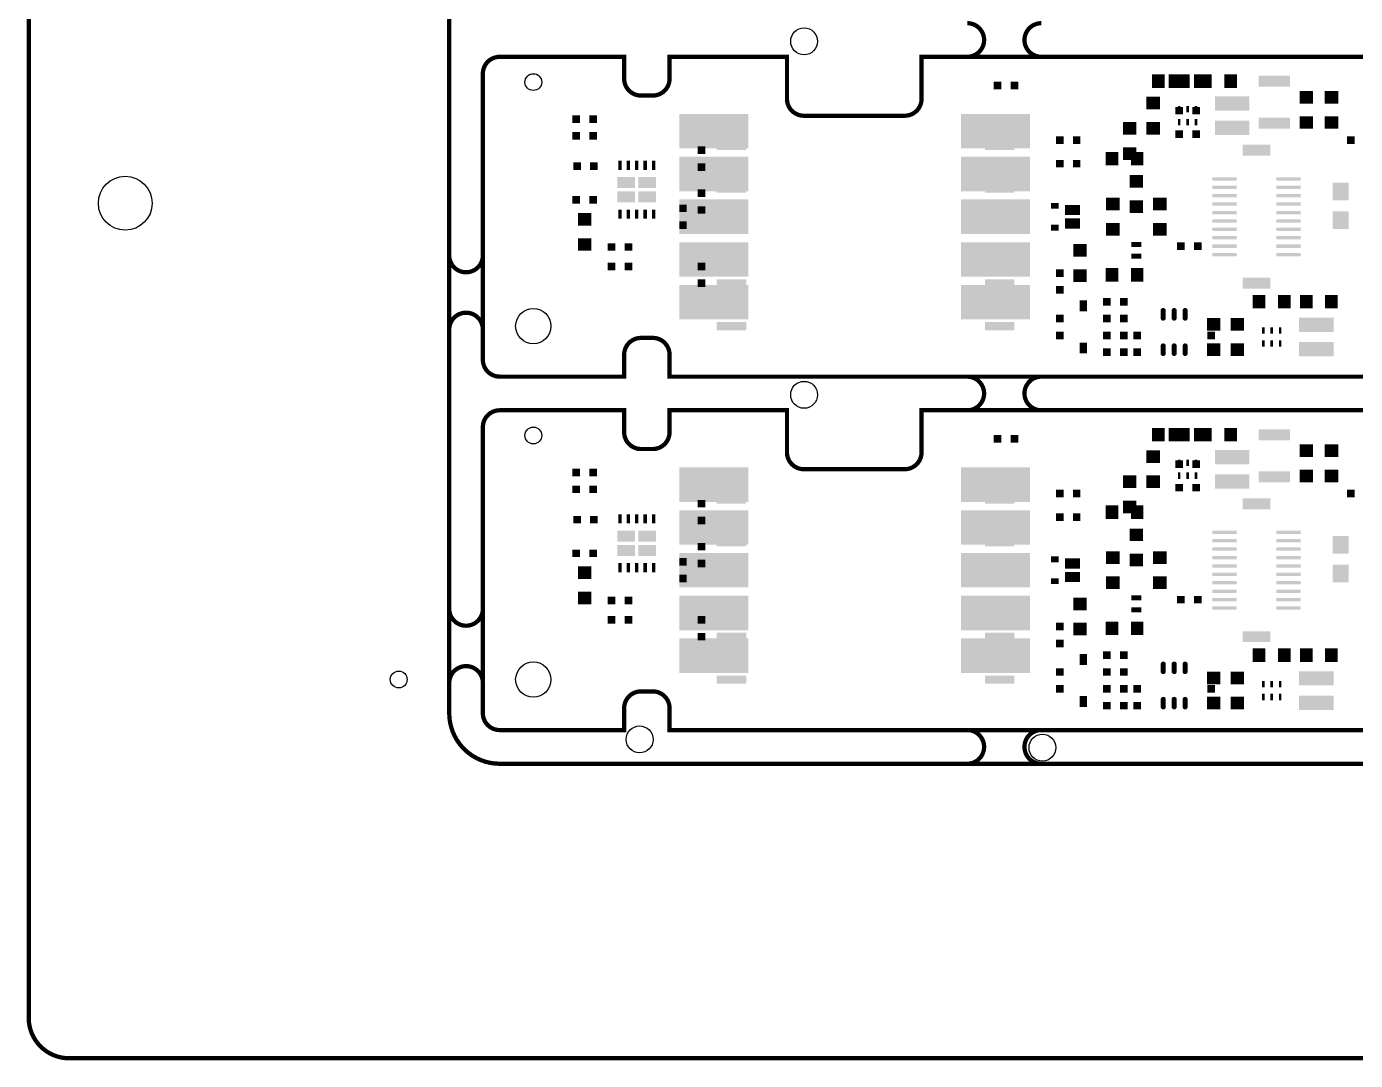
# Model space of a CAD drawing. Header units: inches. Extents: x -27 to 277, y -39 to 189.
# Drawn here: x -27.1 to 51.9, y -38.6 to 22.8 of the extents above; entities that cross this region are included whole.
import ezdxf

# ---------------------------------------------------------------- set-up
doc = ezdxf.new("R2010")
doc.units = ezdxf.units.IN
doc.header["$MEASUREMENT"] = 0
doc.layers.get('0').update_dxf_attribs({"color": 1})
for name, color, linetype in [('11_SPB', 52, 'Continuous'), ('12_SPT', 92, 'Continuous'), ('5_OL', 132, 'Continuous')]:
    doc.layers.add(name, color=color, linetype=linetype)

# ---------------------------------------------------------------- blocks, each defined once
blk = doc.blocks.new('D44ROUND2_10058X2_10058')
blk.add_circle((0, 0), 1.05)
blk = doc.blocks.new('D45ROUND1X1')
blk.add_circle((0, 0), 0.5)
blk = doc.blocks.new('D46ROUND3_2004X3_2004')
blk.add_circle((0, 0), 1.6)
blk = doc.blocks.new('D47ROUND1_6002X1_6002')
blk.add_circle((0, 0), 0.8)
blk = doc.blocks.new('D175RECTANGLE0_15001X0_38001')
blk.add_solid([(-0.075005, -0.190005), (0.075005, -0.190005), (-0.075005, 0.190005), (0.075005, 0.190005)])
blk = doc.blocks.new('D176RECTANGLE2_05001X0_85001')
blk.add_solid([(-1.025005, -0.425005), (1.025005, -0.425005), (-1.025005, 0.425005), (1.025005, 0.425005)])
blk = doc.blocks.new('D180RECTANGLE1_85001X0_65001')
blk.add_solid([(-0.925005, -0.325005), (0.925005, -0.325005), (-0.925005, 0.325005), (0.925005, 0.325005)])
blk = doc.blocks.new('D179RECTANGLE0_8X0_75001')
blk.add_solid([(-0.4, -0.375005), (0.4, -0.375005), (-0.4, 0.375005), (0.4, 0.375005)])
blk = doc.blocks.new('D184RECTANGLE0_75001X0_8')
blk.add_solid([(-0.375005, -0.4), (0.375005, -0.4), (-0.375005, 0.4), (0.375005, 0.4)])
blk = doc.blocks.new('D177SQUARE0_45001X0_45001')
blk.add_solid([(-0.225005, -0.225005), (0.225005, -0.225005), (-0.225005, 0.225005), (0.225005, 0.225005)])
blk = doc.blocks.new('D186RECTANGLE4_09999X2_05001')
blk.add_solid([(-2.049995, -1.025005), (2.049995, -1.025005), (-2.049995, 1.025005), (2.049995, 1.025005)])
blk = doc.blocks.new('D194RECTANGLE0_95001X1_05001')
blk.add_solid([(-0.475005, -0.525005), (0.475005, -0.525005), (-0.475005, 0.525005), (0.475005, 0.525005)])
blk = doc.blocks.new('D188OBLONG0_3X0_75001', base_point=(0.15, 0.375))
at = {"const_width": 0.15}
blk.add_lwpolyline([(0.075, 0.15, 1), (0.225, 0.15), (0.225, 0.60001, 1), (0.075, 0.60001), (0.075, 0.15)], format="xyb", dxfattribs=at)
blk = doc.blocks.new('D199RECTANGLE1_45001X0_2')
blk.add_solid([(-0.725005, -0.1), (0.725005, -0.1), (-0.725005, 0.1), (0.725005, 0.1)])
blk = doc.blocks.new('D200RECTANGLE1_65001X0_65001')
blk.add_solid([(-0.825005, -0.325005), (0.825005, -0.325005), (-0.825005, 0.325005), (0.825005, 0.325005)])
blk = doc.blocks.new('D201RECTANGLE1_75001X0_48999')
blk.add_solid([(-0.875005, -0.244995), (0.875005, -0.244995), (-0.875005, 0.244995), (0.875005, 0.244995)])
blk = doc.blocks.new('D202RECTANGLE0_6X0_3')
blk.add_solid([(-0.3, -0.15), (0.3, -0.15), (-0.3, 0.15), (0.3, 0.15)])
blk = doc.blocks.new('D203RECTANGLE0_2X0_55001')
blk.add_solid([(-0.1, -0.275005), (0.1, -0.275005), (-0.1, 0.275005), (0.1, 0.275005)])
blk = doc.blocks.new('D206RECTANGLE0_45001X0_35001')
blk.add_solid([(-0.225005, -0.175005), (0.225005, -0.175005), (-0.225005, 0.175005), (0.225005, 0.175005)])
blk = doc.blocks.new('D210RECTANGLE0_45001X0_65001')
blk.add_solid([(-0.225005, -0.325005), (0.225005, -0.325005), (-0.225005, 0.325005), (0.225005, 0.325005)])
blk = doc.blocks.new('D211RECTANGLE1_05001X0_65001')
blk.add_solid([(-0.525005, -0.325005), (0.525005, -0.325005), (-0.525005, 0.325005), (0.525005, 0.325005)])
blk = doc.blocks.new('D212RECTANGLE0_9X0_6')
blk.add_solid([(-0.45, -0.3), (0.45, -0.3), (-0.45, 0.3), (0.45, 0.3)])

msp = doc.modelspace()

# ---------------------------------------------------------------- linework, layer by layer
at = {"layer": '5_OL', "const_width": 0.254}
for points in [[(-27.0002, 185.60034), (-27.0002, -36.10102)], [(-1.99898, -18.00098), (-1.99898, 166.99992)], [(8.39978, 19.70024), (8.39978, 21.00072), (1.00076, 21.00072)], [(8.39978, 19.70024), (8.39978, 21.00072), (1.00076, 21.00072)], [(18.07972, 18.49882), (18.07972, 21.00072), (11.0998, 21.00072), (11.0998, 19.70024)], [(18.07972, 18.49882), (18.07972, 21.00072), (11.0998, 21.00072), (11.0998, 19.70024)], [(118.00078, 16.49984), (118.00078, 21.00072), (26.08072, 21.00072), (26.08072, 18.49882)], [(118.00078, 16.49984), (118.00078, 21.00072), (26.08072, 21.00072), (26.08072, 18.49882)], [(0, 19.99996), (0, 2.99974)], [(0, 19.99996), (0, 2.99974)], [(10.09904, 18.69948), (9.40054, 18.69948)], [(10.09904, 18.69948), (9.40054, 18.69948)], [(25.07996, 17.5006), (19.08048, 17.5006)], [(25.07996, 17.5006), (19.08048, 17.5006)], [(11.0998, 3.29946), (11.0998, 1.99898), (118.00078, 1.99898), (118.00078, 6.49986)], [(11.0998, 3.29946), (11.0998, 1.99898), (118.00078, 1.99898), (118.00078, 6.49986)], [(9.40054, 4.30022), (10.09904, 4.30022)], [(9.40054, 4.30022), (10.09904, 4.30022)], [(1.00076, 1.99898), (8.39978, 1.99898), (8.39978, 3.29946)], [(1.00076, 1.99898), (8.39978, 1.99898), (8.39978, 3.29946)], [(8.39978, -1.30048), (8.39978, 0), (1.00076, 0)], [(8.39978, -1.30048), (8.39978, 0), (1.00076, 0)], [(18.07972, -2.49936), (18.07972, 0), (11.0998, 0), (11.0998, -1.30048)], [(18.07972, -2.49936), (18.07972, 0), (11.0998, 0), (11.0998, -1.30048)], [(118.00078, -4.50088), (118.00078, 0), (26.08072, 0), (26.08072, -2.49936)], [(118.00078, -4.50088), (118.00078, 0), (26.08072, 0), (26.08072, -2.49936)], [(0, -1.00076), (0, -18.00098)], [(0, -1.00076), (0, -18.00098)], [(10.09904, -2.30124), (9.40054, -2.30124)], [(10.09904, -2.30124), (9.40054, -2.30124)], [(25.07996, -3.50012), (19.08048, -3.50012)], [(25.07996, -3.50012), (19.08048, -3.50012)], [(11.0998, -17.70126), (11.0998, -18.9992), (118.00078, -18.9992), (118.00078, -14.50086)], [(11.0998, -17.70126), (11.0998, -18.9992), (118.00078, -18.9992), (118.00078, -14.50086)], [(9.40054, -16.7005), (10.09904, -16.7005)], [(9.40054, -16.7005), (10.09904, -16.7005)], [(1.00076, -18.9992), (8.39978, -18.9992), (8.39978, -17.70126)], [(1.00076, -18.9992), (8.39978, -18.9992), (8.39978, -17.70126)], [(118.999, -21.00072), (1.00076, -21.00072)], [(274.1295, -38.49878), (-24.5999, -38.49878)]]:
    msp.add_lwpolyline(points, dxfattribs=at)
for points in [[(28.80106, 22.9997, -0.414214), (29.79928, 21.99894)], [(32.19958, 21.99894, -0.414214), (33.20034, 22.9997)], [(29.79928, 21.99894, -0.413469), (28.80106, 21.00072)], [(33.20034, 21.00072, -0.41347), (32.19958, 21.99894)], [(1.00076, 21.00072, 0.414214), (0, 19.99996)], [(1.00076, 21.00072, 0.414214), (0, 19.99996)], [(9.40054, 18.69948, -0.414214), (8.39978, 19.70024)], [(9.40054, 18.69948, -0.414214), (8.39978, 19.70024)], [(11.0998, 19.70024, -0.414214), (10.09904, 18.69948)], [(11.0998, 19.70024, -0.414214), (10.09904, 18.69948)], [(19.08048, 17.5006, -0.41347), (18.07972, 18.49882)], [(19.08048, 17.5006, -0.41347), (18.07972, 18.49882)], [(26.08072, 18.49882, -0.414214), (25.07996, 17.5006)], [(26.08072, 18.49882, -0.414214), (25.07996, 17.5006)], [(-1.00076, 8.19912, -0.414214), (-1.99898, 9.19988)], [(0, 9.19988, -0.414214), (-1.00076, 8.19912)], [(-1.99898, 4.8006, -0.413469), (-1.00076, 5.79882)], [(-1.00076, 5.79882, -0.41347), (0, 4.8006)], [(8.39978, 3.29946, -0.414214), (9.40054, 4.30022)], [(8.39978, 3.29946, -0.414214), (9.40054, 4.30022)], [(10.09904, 4.30022, -0.414214), (11.0998, 3.29946)], [(10.09904, 4.30022, -0.414214), (11.0998, 3.29946)], [(0, 2.99974, 0.414214), (1.00076, 1.99898)], [(0, 2.99974, 0.414214), (1.00076, 1.99898)], [(28.80106, 1.99898, -0.413469), (29.79928, 1.00076)], [(32.19958, 1.00076, -0.414214), (33.20034, 1.99898)], [(29.79928, 1.00076, -0.41347), (28.80106, 0)], [(33.20034, 0, -0.414214), (32.19958, 1.00076)], [(1.00076, 0, 0.414214), (0, -1.00076)], [(1.00076, 0, 0.414214), (0, -1.00076)], [(9.40054, -2.30124, -0.414214), (8.39978, -1.30048)], [(9.40054, -2.30124, -0.414214), (8.39978, -1.30048)], [(11.0998, -1.30048, -0.414214), (10.09904, -2.30124)], [(11.0998, -1.30048, -0.414214), (10.09904, -2.30124)], [(19.08048, -3.50012, -0.414214), (18.07972, -2.49936)], [(19.08048, -3.50012, -0.414214), (18.07972, -2.49936)], [(26.08072, -2.49936, -0.414214), (25.07996, -3.50012)], [(26.08072, -2.49936, -0.414214), (25.07996, -3.50012)], [(-1.00076, -12.79906, -0.413469), (-1.99898, -11.80084)], [(0, -11.80084, -0.414214), (-1.00076, -12.79906)], [(-1.99898, -16.20012, -0.41347), (-1.00076, -15.19936)], [(-1.00076, -15.19936, -0.414214), (0, -16.20012)], [(8.39978, -17.70126, -0.414214), (9.40054, -16.7005)], [(8.39978, -17.70126, -0.414214), (9.40054, -16.7005)], [(10.09904, -16.7005, -0.414214), (11.0998, -17.70126)], [(10.09904, -16.7005, -0.414214), (11.0998, -17.70126)], [(1.00076, -21.00072, -0.414214), (-1.99898, -18.00098)], [(0, -18.00098, 0.414214), (1.00076, -18.9992)], [(0, -18.00098, 0.414214), (1.00076, -18.9992)], [(28.80106, -18.9992, -0.414214), (29.79928, -19.99996)], [(32.19958, -19.99996, -0.414214), (33.20034, -18.9992)], [(29.79928, -19.99996, -0.41347), (28.80106, -21.00072)], [(33.20034, -21.00072, -0.414214), (32.19958, -19.99996)], [(-24.5999, -38.49878, -0.413904), (-27.0002, -36.10102)]]:
    msp.add_lwpolyline(points, format="xyb", dxfattribs=at)

# ---------------------------------------------------------------- block references
at = {"layer": '11_SPB'}
for name, p in [('D45ROUND1X1', (2.99974, 19.49958)), ('D184RECTANGLE0_75001X0_8', (41.15054, 19.55038)), ('D184RECTANGLE0_75001X0_8', (42.64914, 19.55038)), ('D180RECTANGLE1_85001X0_65001', (47.05096, 19.55038)), ('D179RECTANGLE0_8X0_75001', (48.95088, 18.60042)), ('D179RECTANGLE0_8X0_75001', (50.44948, 18.60042)), ('D179RECTANGLE0_8X0_75001', (39.85006, 18.2499)), ('D176RECTANGLE2_05001X0_85001', (44.54906, 18.2245)), ('D186RECTANGLE4_09999X2_05001', (13.72616, 16.58112)), ('D186RECTANGLE4_09999X2_05001', (30.47492, 16.58112)), ('D175RECTANGLE0_15001X0_38001', (41.39946, 17.88414)), ('D175RECTANGLE0_15001X0_38001', (41.89984, 17.88414)), ('D175RECTANGLE0_15001X0_38001', (42.40022, 17.88414)), ('D179RECTANGLE0_8X0_75001', (48.95088, 17.09928)), ('D179RECTANGLE0_8X0_75001', (50.44948, 17.09928)), ('D179RECTANGLE0_8X0_75001', (38.45052, 16.74876)), ('D179RECTANGLE0_8X0_75001', (39.85006, 16.74876)), ('D175RECTANGLE0_15001X0_38001', (41.39946, 17.11452)), ('D175RECTANGLE0_15001X0_38001', (41.89984, 17.11452)), ('D175RECTANGLE0_15001X0_38001', (42.40022, 17.11452)), ('D176RECTANGLE2_05001X0_85001', (44.54906, 16.77416)), ('D180RECTANGLE1_85001X0_65001', (47.05096, 17.05102)), ('D177SQUARE0_45001X0_45001', (51.6001, 16.05026)), ('D186RECTANGLE4_09999X2_05001', (13.72616, 14.04112)), ('D186RECTANGLE4_09999X2_05001', (30.47492, 14.04112)), ('D179RECTANGLE0_8X0_75001', (38.45052, 15.25016)), ('D194RECTANGLE0_95001X1_05001', (51.00066, 12.99972)), ('D186RECTANGLE4_09999X2_05001', (13.72616, 11.50112)), ('D186RECTANGLE4_09999X2_05001', (30.47492, 11.50112)), ('D194RECTANGLE0_95001X1_05001', (51.00066, 11.30046)), ('D186RECTANGLE4_09999X2_05001', (13.72616, 8.96112)), ('D186RECTANGLE4_09999X2_05001', (30.47492, 8.96112)), ('D186RECTANGLE4_09999X2_05001', (13.72616, 6.42112)), ('D186RECTANGLE4_09999X2_05001', (30.47492, 6.42112)), ('D184RECTANGLE0_75001X0_8', (46.14926, 6.44906)), ('D184RECTANGLE0_75001X0_8', (47.6504, 6.44906)), ('D184RECTANGLE0_75001X0_8', (48.95088, 6.44906)), ('D184RECTANGLE0_75001X0_8', (50.44948, 6.44906)), ('D188OBLONG0_3X0_75001', (40.4495, 5.69976)), ('D188OBLONG0_3X0_75001', (41.09974, 5.69976)), ('D188OBLONG0_3X0_75001', (41.74998, 5.69976)), ('D179RECTANGLE0_8X0_75001', (43.44924, 5.10032)), ('D179RECTANGLE0_8X0_75001', (44.84878, 5.10032)), ('D175RECTANGLE0_15001X0_38001', (46.40072, 4.73456)), ('D175RECTANGLE0_15001X0_38001', (46.9011, 4.73456)), ('D175RECTANGLE0_15001X0_38001', (47.39894, 4.73456)), ('D176RECTANGLE2_05001X0_85001', (49.55032, 5.07492)), ('D177SQUARE0_45001X0_45001', (38.9001, 4.45008)), ('D188OBLONG0_3X0_75001', (40.4495, 3.59918)), ('D188OBLONG0_3X0_75001', (41.74998, 3.59918)), ('D179RECTANGLE0_8X0_75001', (43.44924, 3.59918)), ('D179RECTANGLE0_8X0_75001', (44.84878, 3.59918)), ('D175RECTANGLE0_15001X0_38001', (46.40072, 3.96494)), ('D175RECTANGLE0_15001X0_38001', (46.9011, 3.96494)), ('D175RECTANGLE0_15001X0_38001', (47.39894, 3.96494)), ('D176RECTANGLE2_05001X0_85001', (49.55032, 3.62458)), ('D177SQUARE0_45001X0_45001', (38.9001, 3.44932)), ('D45ROUND1X1', (2.99974, -1.50114)), ('D184RECTANGLE0_75001X0_8', (41.15054, -1.45034)), ('D184RECTANGLE0_75001X0_8', (42.64914, -1.45034)), ('D180RECTANGLE1_85001X0_65001', (47.05096, -1.45034)), ('D176RECTANGLE2_05001X0_85001', (44.54906, -2.77622)), ('D179RECTANGLE0_8X0_75001', (48.95088, -2.4003)), ('D179RECTANGLE0_8X0_75001', (50.44948, -2.4003)), ('D179RECTANGLE0_8X0_75001', (39.85006, -2.75082)), ('D175RECTANGLE0_15001X0_38001', (41.39946, -3.11404)), ('D175RECTANGLE0_15001X0_38001', (41.89984, -3.11404)), ('D175RECTANGLE0_15001X0_38001', (42.40022, -3.11404)), ('D186RECTANGLE4_09999X2_05001', (13.72616, -4.4196)), ('D186RECTANGLE4_09999X2_05001', (30.47492, -4.4196)), ('D179RECTANGLE0_8X0_75001', (38.45052, -4.24942)), ('D179RECTANGLE0_8X0_75001', (39.85006, -4.24942)), ('D175RECTANGLE0_15001X0_38001', (41.39946, -3.8862)), ('D175RECTANGLE0_15001X0_38001', (41.89984, -3.8862)), ('D175RECTANGLE0_15001X0_38001', (42.40022, -3.8862)), ('D176RECTANGLE2_05001X0_85001', (44.54906, -4.22402)), ('D180RECTANGLE1_85001X0_65001', (47.05096, -3.9497)), ('D179RECTANGLE0_8X0_75001', (48.95088, -3.8989)), ('D179RECTANGLE0_8X0_75001', (50.44948, -3.8989)), ('D177SQUARE0_45001X0_45001', (51.6001, -4.95046)), ('D179RECTANGLE0_8X0_75001', (38.45052, -5.75056)), ('D186RECTANGLE4_09999X2_05001', (13.72616, -6.9596)), ('D186RECTANGLE4_09999X2_05001', (30.47492, -6.9596)), ('D194RECTANGLE0_95001X1_05001', (51.00066, -8.001)), ('D186RECTANGLE4_09999X2_05001', (13.72616, -9.4996)), ('D186RECTANGLE4_09999X2_05001', (30.47492, -9.4996)), ('D194RECTANGLE0_95001X1_05001', (51.00066, -9.70026)), ('D186RECTANGLE4_09999X2_05001', (13.72616, -12.0396)), ('D186RECTANGLE4_09999X2_05001', (30.47492, -12.0396)), ('D186RECTANGLE4_09999X2_05001', (13.72616, -14.5796)), ('D186RECTANGLE4_09999X2_05001', (30.47492, -14.5796)), ('D184RECTANGLE0_75001X0_8', (46.14926, -14.54912)), ('D184RECTANGLE0_75001X0_8', (47.6504, -14.54912)), ('D184RECTANGLE0_75001X0_8', (48.95088, -14.54912)), ('D184RECTANGLE0_75001X0_8', (50.44948, -14.54912)), ('D188OBLONG0_3X0_75001', (40.4495, -15.30096)), ('D188OBLONG0_3X0_75001', (41.09974, -15.30096)), ('D188OBLONG0_3X0_75001', (41.74998, -15.30096)), ('D179RECTANGLE0_8X0_75001', (43.44924, -15.9004)), ('D179RECTANGLE0_8X0_75001', (44.84878, -15.9004)), ('D176RECTANGLE2_05001X0_85001', (49.55032, -15.9258)), ('D177SQUARE0_45001X0_45001', (38.9001, -16.55064)), ('D175RECTANGLE0_15001X0_38001', (46.40072, -16.26616)), ('D175RECTANGLE0_15001X0_38001', (46.9011, -16.26616)), ('D175RECTANGLE0_15001X0_38001', (47.39894, -16.26616)), ('D177SQUARE0_45001X0_45001', (38.9001, -17.54886)), ('D188OBLONG0_3X0_75001', (40.4495, -17.399)), ('D188OBLONG0_3X0_75001', (41.74998, -17.399)), ('D179RECTANGLE0_8X0_75001', (43.44924, -17.399)), ('D179RECTANGLE0_8X0_75001', (44.84878, -17.399)), ('D175RECTANGLE0_15001X0_38001', (46.40072, -17.03578)), ('D175RECTANGLE0_15001X0_38001', (46.9011, -17.03578)), ('D175RECTANGLE0_15001X0_38001', (47.39894, -17.03578)), ('D176RECTANGLE2_05001X0_85001', (49.55032, -17.37614))]:
    msp.add_blockref(name, p, dxfattribs=at)
at = {"layer": '12_SPT'}
for name, p in [('D45ROUND1X1', (2.99974, 19.49958)), ('D184RECTANGLE0_75001X0_8', (40.14978, 19.55038)), ('D184RECTANGLE0_75001X0_8', (41.65092, 19.55038)), ('D184RECTANGLE0_75001X0_8', (42.94886, 19.55038)), ('D184RECTANGLE0_75001X0_8', (44.45, 19.55038)), ('D177SQUARE0_45001X0_45001', (30.59938, 19.29892)), ('D177SQUARE0_45001X0_45001', (31.60014, 19.29892)), ('D177SQUARE0_45001X0_45001', (5.5499, 17.29994)), ('D177SQUARE0_45001X0_45001', (6.55066, 17.29994)), ('D177SQUARE0_45001X0_45001', (41.39946, 17.80032)), ('D177SQUARE0_45001X0_45001', (42.40022, 17.80032)), ('D177SQUARE0_45001X0_45001', (41.39946, 16.40078)), ('D177SQUARE0_45001X0_45001', (42.40022, 16.40078)), ('D177SQUARE0_45001X0_45001', (5.5499, 16.29918)), ('D177SQUARE0_45001X0_45001', (6.55066, 16.29918)), ('D201RECTANGLE1_75001X0_48999', (14.7701, 15.70482)), ('D201RECTANGLE1_75001X0_48999', (30.71876, 15.70482)), ('D177SQUARE0_45001X0_45001', (34.30016, 16.05026)), ('D177SQUARE0_45001X0_45001', (35.30092, 16.05026)), ('D177SQUARE0_45001X0_45001', (12.99972, 15.45082)), ('D184RECTANGLE0_75001X0_8', (37.39896, 14.95044)), ('D184RECTANGLE0_75001X0_8', (38.9001, 14.95044)), ('D200RECTANGLE1_65001X0_65001', (45.9994, 15.45082)), ('D177SQUARE0_45001X0_45001', (5.6007, 14.50086)), ('D177SQUARE0_45001X0_45001', (6.59892, 14.50086)), ('D203RECTANGLE0_2X0_55001', (8.15086, 14.54912)), ('D203RECTANGLE0_2X0_55001', (8.65124, 14.54912)), ('D203RECTANGLE0_2X0_55001', (9.14908, 14.54912)), ('D203RECTANGLE0_2X0_55001', (9.64946, 14.54912)), ('D203RECTANGLE0_2X0_55001', (10.14984, 14.54912)), ('D177SQUARE0_45001X0_45001', (12.99972, 14.45006)), ('D201RECTANGLE1_75001X0_48999', (14.7701, 14.43482)), ('D201RECTANGLE1_75001X0_48999', (30.71876, 14.43482)), ('D177SQUARE0_45001X0_45001', (34.30016, 14.65072)), ('D177SQUARE0_45001X0_45001', (35.30092, 14.65072)), ('D211RECTANGLE1_05001X0_65001', (8.52424, 13.5255)), ('D211RECTANGLE1_05001X0_65001', (9.77392, 13.5255)), ('D179RECTANGLE0_8X0_75001', (38.8493, 13.59916)), ('D199RECTANGLE1_45001X0_2', (44.09948, 13.74902)), ('D199RECTANGLE1_45001X0_2', (47.89932, 13.74902)), ('D177SQUARE0_45001X0_45001', (5.5499, 12.49934)), ('D177SQUARE0_45001X0_45001', (6.55066, 12.49934)), ('D211RECTANGLE1_05001X0_65001', (8.52424, 12.6746)), ('D211RECTANGLE1_05001X0_65001', (9.77392, 12.6746)), ('D177SQUARE0_45001X0_45001', (12.99972, 12.90066)), ('D201RECTANGLE1_75001X0_48999', (14.7701, 13.16482)), ('D201RECTANGLE1_75001X0_48999', (30.71876, 13.16482)), ('D199RECTANGLE1_45001X0_2', (44.09948, 13.25118)), ('D199RECTANGLE1_45001X0_2', (44.09948, 12.7508)), ('D199RECTANGLE1_45001X0_2', (47.89932, 13.25118)), ('D199RECTANGLE1_45001X0_2', (47.89932, 12.7508)), ('D203RECTANGLE0_2X0_55001', (8.15086, 11.65098)), ('D203RECTANGLE0_2X0_55001', (8.65124, 11.65098)), ('D203RECTANGLE0_2X0_55001', (9.14908, 11.65098)), ('D203RECTANGLE0_2X0_55001', (9.64946, 11.65098)), ('D203RECTANGLE0_2X0_55001', (10.14984, 11.65098)), ('D177SQUARE0_45001X0_45001', (11.8999, 11.99896)), ('D177SQUARE0_45001X0_45001', (12.99972, 11.8999)), ('D201RECTANGLE1_75001X0_48999', (14.7701, 11.89482)), ('D201RECTANGLE1_75001X0_48999', (30.71876, 11.89482)), ('D206RECTANGLE0_45001X0_35001', (34.00044, 12.14882)), ('D212RECTANGLE0_9X0_6', (35.04946, 11.8999)), ('D179RECTANGLE0_8X0_75001', (37.44976, 12.25042)), ('D179RECTANGLE0_8X0_75001', (38.8493, 12.10056)), ('D179RECTANGLE0_8X0_75001', (40.24884, 12.25042)), ('D199RECTANGLE1_45001X0_2', (44.09948, 12.25042)), ('D199RECTANGLE1_45001X0_2', (47.89932, 12.25042)), ('D179RECTANGLE0_8X0_75001', (6.05028, 11.34872)), ('D177SQUARE0_45001X0_45001', (11.8999, 11.00074)), ('D212RECTANGLE0_9X0_6', (35.04946, 11.0998)), ('D179RECTANGLE0_8X0_75001', (37.44976, 10.74928)), ('D179RECTANGLE0_8X0_75001', (40.24884, 10.74928)), ('D199RECTANGLE1_45001X0_2', (44.09948, 11.75004)), ('D199RECTANGLE1_45001X0_2', (44.09948, 11.24966)), ('D199RECTANGLE1_45001X0_2', (47.89932, 11.75004)), ('D199RECTANGLE1_45001X0_2', (47.89932, 11.24966)), ('D206RECTANGLE0_45001X0_35001', (34.00044, 10.85088)), ('D199RECTANGLE1_45001X0_2', (44.09948, 10.74928)), ('D199RECTANGLE1_45001X0_2', (44.09948, 10.2489)), ('D199RECTANGLE1_45001X0_2', (47.89932, 10.74928)), ('D199RECTANGLE1_45001X0_2', (47.89932, 10.2489)), ('D179RECTANGLE0_8X0_75001', (6.05028, 9.85012)), ('D177SQUARE0_45001X0_45001', (7.65048, 9.70026)), ('D177SQUARE0_45001X0_45001', (8.65124, 9.70026)), ('D179RECTANGLE0_8X0_75001', (35.49904, 9.4996)), ('D202RECTANGLE0_6X0_3', (38.8493, 9.85012)), ('D177SQUARE0_45001X0_45001', (41.50106, 9.75106)), ('D177SQUARE0_45001X0_45001', (42.49928, 9.75106)), ('D199RECTANGLE1_45001X0_2', (44.09948, 9.75106)), ('D199RECTANGLE1_45001X0_2', (47.89932, 9.75106)), ('D177SQUARE0_45001X0_45001', (7.65048, 8.54964)), ('D177SQUARE0_45001X0_45001', (8.65124, 8.54964)), ('D177SQUARE0_45001X0_45001', (12.99972, 8.54964)), ('D201RECTANGLE1_75001X0_48999', (14.78026, 8.80618)), ('D201RECTANGLE1_75001X0_48999', (30.72892, 8.80618)), ('D202RECTANGLE0_6X0_3', (38.8493, 9.14908)), ('D199RECTANGLE1_45001X0_2', (44.09948, 9.25068)), ('D199RECTANGLE1_45001X0_2', (47.89932, 9.25068)), ('D177SQUARE0_45001X0_45001', (34.30016, 8.15086)), ('D179RECTANGLE0_8X0_75001', (35.49904, 8.001)), ('D184RECTANGLE0_75001X0_8', (37.39896, 8.04926)), ('D184RECTANGLE0_75001X0_8', (38.9001, 8.04926)), ('D177SQUARE0_45001X0_45001', (12.99972, 7.54888)), ('D201RECTANGLE1_75001X0_48999', (14.78026, 7.53618)), ('D201RECTANGLE1_75001X0_48999', (30.72892, 7.53618)), ('D177SQUARE0_45001X0_45001', (34.30016, 7.1501)), ('D200RECTANGLE1_65001X0_65001', (45.9994, 7.54888)), ('D201RECTANGLE1_75001X0_48999', (14.78026, 6.26618)), ('D201RECTANGLE1_75001X0_48999', (30.72892, 6.26618)), ('D210RECTANGLE0_45001X0_65001', (35.6997, 6.20014)), ('D177SQUARE0_45001X0_45001', (37.09924, 6.44906)), ('D177SQUARE0_45001X0_45001', (38.1, 6.44906)), ('D177SQUARE0_45001X0_45001', (34.30016, 5.45084)), ('D177SQUARE0_45001X0_45001', (37.09924, 5.45084)), ('D177SQUARE0_45001X0_45001', (38.1, 5.45084)), ('D188OBLONG0_3X0_75001', (40.4495, 5.69976)), ('D188OBLONG0_3X0_75001', (41.09974, 5.69976)), ('D188OBLONG0_3X0_75001', (41.74998, 5.69976)), ('D201RECTANGLE1_75001X0_48999', (14.78026, 4.99618)), ('D201RECTANGLE1_75001X0_48999', (30.72892, 4.99618)), ('D177SQUARE0_45001X0_45001', (34.30016, 4.45008)), ('D210RECTANGLE0_45001X0_65001', (35.6997, 3.70078)), ('D177SQUARE0_45001X0_45001', (37.09924, 4.45008)), ('D177SQUARE0_45001X0_45001', (38.1, 4.45008)), ('D188OBLONG0_3X0_75001', (40.4495, 3.59918)), ('D188OBLONG0_3X0_75001', (41.09974, 3.59918)), ('D188OBLONG0_3X0_75001', (41.74998, 3.59918)), ('D177SQUARE0_45001X0_45001', (43.29938, 4.45008)), ('D177SQUARE0_45001X0_45001', (37.09924, 3.44932)), ('D177SQUARE0_45001X0_45001', (38.1, 3.44932)), ('D177SQUARE0_45001X0_45001', (43.29938, 3.44932)), ('D45ROUND1X1', (2.99974, -1.50114)), ('D177SQUARE0_45001X0_45001', (30.59938, -1.69926)), ('D177SQUARE0_45001X0_45001', (31.60014, -1.69926)), ('D184RECTANGLE0_75001X0_8', (40.14978, -1.45034)), ('D184RECTANGLE0_75001X0_8', (41.65092, -1.45034)), ('D184RECTANGLE0_75001X0_8', (42.94886, -1.45034)), ('D184RECTANGLE0_75001X0_8', (44.45, -1.45034)), ('D177SQUARE0_45001X0_45001', (41.39946, -3.2004)), ('D177SQUARE0_45001X0_45001', (42.40022, -3.2004)), ('D177SQUARE0_45001X0_45001', (5.5499, -3.70078)), ('D177SQUARE0_45001X0_45001', (6.55066, -3.70078)), ('D177SQUARE0_45001X0_45001', (5.5499, -4.699)), ('D177SQUARE0_45001X0_45001', (6.55066, -4.699)), ('D177SQUARE0_45001X0_45001', (34.30016, -4.95046)), ('D177SQUARE0_45001X0_45001', (35.30092, -4.95046)), ('D177SQUARE0_45001X0_45001', (41.39946, -4.59994)), ('D177SQUARE0_45001X0_45001', (42.40022, -4.59994)), ('D177SQUARE0_45001X0_45001', (12.99972, -5.5499)), ('D201RECTANGLE1_75001X0_48999', (14.7701, -5.2959)), ('D201RECTANGLE1_75001X0_48999', (30.71876, -5.2959)), ('D200RECTANGLE1_65001X0_65001', (45.9994, -5.5499)), ('D177SQUARE0_45001X0_45001', (5.6007, -6.49986)), ('D177SQUARE0_45001X0_45001', (6.59892, -6.49986)), ('D203RECTANGLE0_2X0_55001', (8.15086, -6.44906)), ('D203RECTANGLE0_2X0_55001', (8.65124, -6.44906)), ('D203RECTANGLE0_2X0_55001', (9.14908, -6.44906)), ('D203RECTANGLE0_2X0_55001', (9.64946, -6.44906)), ('D203RECTANGLE0_2X0_55001', (10.14984, -6.44906)), ('D177SQUARE0_45001X0_45001', (34.30016, -6.35)), ('D177SQUARE0_45001X0_45001', (35.30092, -6.35)), ('D184RECTANGLE0_75001X0_8', (37.39896, -6.05028)), ('D184RECTANGLE0_75001X0_8', (38.9001, -6.05028)), ('D177SQUARE0_45001X0_45001', (12.99972, -6.55066)), ('D201RECTANGLE1_75001X0_48999', (14.7701, -6.5659)), ('D201RECTANGLE1_75001X0_48999', (30.71876, -6.5659)), ('D179RECTANGLE0_8X0_75001', (38.8493, -7.39902)), ('D211RECTANGLE1_05001X0_65001', (8.52424, -7.47522)), ('D211RECTANGLE1_05001X0_65001', (9.77392, -7.47522)), ('D177SQUARE0_45001X0_45001', (12.99972, -8.10006)), ('D201RECTANGLE1_75001X0_48999', (14.7701, -7.8359)), ('D201RECTANGLE1_75001X0_48999', (30.71876, -7.8359)), ('D199RECTANGLE1_45001X0_2', (44.09948, -7.24916)), ('D199RECTANGLE1_45001X0_2', (44.09948, -7.74954)), ('D199RECTANGLE1_45001X0_2', (47.89932, -7.24916)), ('D199RECTANGLE1_45001X0_2', (47.89932, -7.74954)), ('D177SQUARE0_45001X0_45001', (5.5499, -8.49884)), ('D177SQUARE0_45001X0_45001', (6.55066, -8.49884)), ('D211RECTANGLE1_05001X0_65001', (8.52424, -8.32612)), ('D211RECTANGLE1_05001X0_65001', (9.77392, -8.32612)), ('D206RECTANGLE0_45001X0_35001', (34.00044, -8.84936)), ('D179RECTANGLE0_8X0_75001', (37.44976, -8.7503)), ('D179RECTANGLE0_8X0_75001', (38.8493, -8.90016)), ('D179RECTANGLE0_8X0_75001', (40.24884, -8.7503)), ('D199RECTANGLE1_45001X0_2', (44.09948, -8.24992)), ('D199RECTANGLE1_45001X0_2', (44.09948, -8.7503)), ('D199RECTANGLE1_45001X0_2', (47.89932, -8.24992)), ('D199RECTANGLE1_45001X0_2', (47.89932, -8.7503)), ('D179RECTANGLE0_8X0_75001', (6.05028, -9.64946)), ('D203RECTANGLE0_2X0_55001', (8.15086, -9.34974)), ('D203RECTANGLE0_2X0_55001', (8.65124, -9.34974)), ('D203RECTANGLE0_2X0_55001', (9.14908, -9.34974)), ('D203RECTANGLE0_2X0_55001', (9.64946, -9.34974)), ('D203RECTANGLE0_2X0_55001', (10.14984, -9.34974)), ('D177SQUARE0_45001X0_45001', (11.8999, -8.99922)), ('D177SQUARE0_45001X0_45001', (12.99972, -9.10082)), ('D201RECTANGLE1_75001X0_48999', (14.7701, -9.1059)), ('D201RECTANGLE1_75001X0_48999', (30.71876, -9.1059)), ('D212RECTANGLE0_9X0_6', (35.04946, -9.10082)), ('D199RECTANGLE1_45001X0_2', (44.09948, -9.25068)), ('D199RECTANGLE1_45001X0_2', (47.89932, -9.25068)), ('D177SQUARE0_45001X0_45001', (11.8999, -9.99998)), ('D206RECTANGLE0_45001X0_35001', (34.00044, -10.14984)), ('D212RECTANGLE0_9X0_6', (35.04946, -9.90092)), ('D179RECTANGLE0_8X0_75001', (37.44976, -10.2489)), ('D179RECTANGLE0_8X0_75001', (40.24884, -10.2489)), ('D199RECTANGLE1_45001X0_2', (44.09948, -9.75106)), ('D199RECTANGLE1_45001X0_2', (44.09948, -10.2489)), ('D199RECTANGLE1_45001X0_2', (47.89932, -9.75106)), ('D199RECTANGLE1_45001X0_2', (47.89932, -10.2489)), ('D179RECTANGLE0_8X0_75001', (6.05028, -11.1506)), ('D202RECTANGLE0_6X0_3', (38.8493, -11.1506)), ('D177SQUARE0_45001X0_45001', (41.50106, -11.24966)), ('D177SQUARE0_45001X0_45001', (42.49928, -11.24966)), ('D199RECTANGLE1_45001X0_2', (44.09948, -10.74928)), ('D199RECTANGLE1_45001X0_2', (47.89932, -10.74928)), ('D177SQUARE0_45001X0_45001', (7.65048, -11.30046)), ('D177SQUARE0_45001X0_45001', (8.65124, -11.30046)), ('D179RECTANGLE0_8X0_75001', (35.49904, -11.50112)), ('D202RECTANGLE0_6X0_3', (38.8493, -11.8491)), ('D199RECTANGLE1_45001X0_2', (44.09948, -11.24966)), ('D199RECTANGLE1_45001X0_2', (44.09948, -11.75004)), ('D199RECTANGLE1_45001X0_2', (47.89932, -11.24966)), ('D199RECTANGLE1_45001X0_2', (47.89932, -11.75004)), ('D177SQUARE0_45001X0_45001', (7.65048, -12.45108)), ('D177SQUARE0_45001X0_45001', (8.65124, -12.45108)), ('D177SQUARE0_45001X0_45001', (12.99972, -12.45108)), ('D201RECTANGLE1_75001X0_48999', (14.78026, -12.19454)), ('D201RECTANGLE1_75001X0_48999', (30.72892, -12.19454)), ('D177SQUARE0_45001X0_45001', (34.30016, -12.84986)), ('D179RECTANGLE0_8X0_75001', (35.49904, -12.99972)), ('D184RECTANGLE0_75001X0_8', (37.39896, -12.94892)), ('D184RECTANGLE0_75001X0_8', (38.9001, -12.94892)), ('D177SQUARE0_45001X0_45001', (12.99972, -13.4493)), ('D201RECTANGLE1_75001X0_48999', (14.78026, -13.46454)), ('D201RECTANGLE1_75001X0_48999', (30.72892, -13.46454)), ('D200RECTANGLE1_65001X0_65001', (45.9994, -13.4493)), ('D177SQUARE0_45001X0_45001', (34.30016, -13.85062)), ('D201RECTANGLE1_75001X0_48999', (14.78026, -14.73454)), ('D201RECTANGLE1_75001X0_48999', (30.72892, -14.73454)), ('D210RECTANGLE0_45001X0_65001', (35.6997, -14.80058)), ('D177SQUARE0_45001X0_45001', (37.09924, -14.54912)), ('D177SQUARE0_45001X0_45001', (38.1, -14.54912)), ('D188OBLONG0_3X0_75001', (40.4495, -15.30096)), ('D188OBLONG0_3X0_75001', (41.09974, -15.30096)), ('D188OBLONG0_3X0_75001', (41.74998, -15.30096)), ('D201RECTANGLE1_75001X0_48999', (14.78026, -16.00454)), ('D201RECTANGLE1_75001X0_48999', (30.72892, -16.00454)), ('D177SQUARE0_45001X0_45001', (34.30016, -15.54988)), ('D177SQUARE0_45001X0_45001', (37.09924, -15.54988)), ('D177SQUARE0_45001X0_45001', (38.1, -15.54988)), ('D177SQUARE0_45001X0_45001', (34.30016, -16.55064)), ('D177SQUARE0_45001X0_45001', (37.09924, -16.55064)), ('D177SQUARE0_45001X0_45001', (38.1, -16.55064)), ('D177SQUARE0_45001X0_45001', (43.29938, -16.55064)), ('D210RECTANGLE0_45001X0_65001', (35.6997, -17.29994)), ('D177SQUARE0_45001X0_45001', (37.09924, -17.54886)), ('D177SQUARE0_45001X0_45001', (38.1, -17.54886)), ('D188OBLONG0_3X0_75001', (40.4495, -17.399)), ('D188OBLONG0_3X0_75001', (41.09974, -17.399)), ('D188OBLONG0_3X0_75001', (41.74998, -17.399)), ('D177SQUARE0_45001X0_45001', (43.29938, -17.54886))]:
    msp.add_blockref(name, p, dxfattribs=at)
at = {"layer": '5_OL'}
for name, p in [('D47ROUND1_6002X1_6002', (19.1008, 21.9202)), ('D46ROUND3_2004X3_2004', (-21.2598, 12.30122)), ('D44ROUND2_10058X2_10058', (2.99974, 4.99872)), ('D47ROUND1_6002X1_6002', (19.1008, 0.91948)), ('D44ROUND2_10058X2_10058', (2.99974, -15.99946)), ('D45ROUND1X1', (-5.00126, -15.99946)), ('D47ROUND1_6002X1_6002', (9.31926, -19.55546)), ('D47ROUND1_6002X1_6002', (33.26892, -20.04314))]:
    msp.add_blockref(name, p, dxfattribs=at)

doc.saveas('drawing.dxf')
